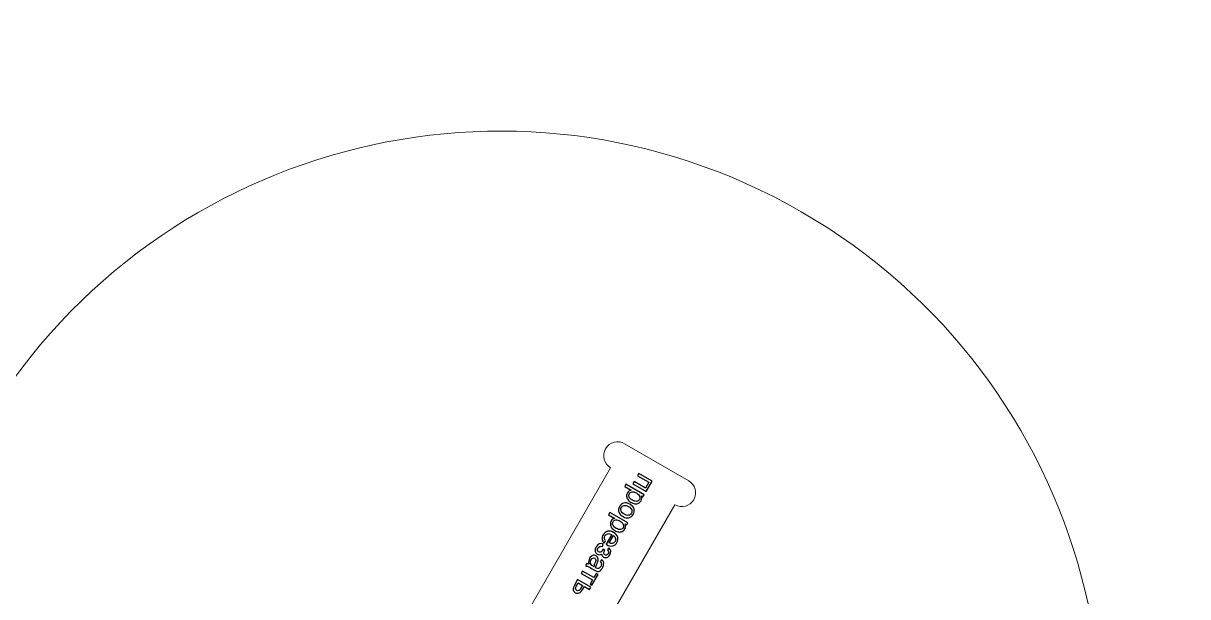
# Model space of a CAD drawing. Header units: millimetres. Extents: x -998 to 1016, y -1915 to 1914.
# Drawn here: x 689.1 to 940.6, y 1490.9 to 1614.8 of the extents above; entities that cross this region are included whole.
import ezdxf

# ---------------------------------------------------------------- set-up
doc = ezdxf.new("R2010")
doc.units = ezdxf.units.MM
doc.header["$MEASUREMENT"] = 0
doc.layers.add('layer 1', color=7, linetype='Continuous')

msp = doc.modelspace()

# ---------------------------------------------------------------- linework, layer by layer
at = {"layer": 'layer 1', "color": 153, "lineweight": 200}
msp.add_open_spline([(750.3887, 1253.6089), (750.3887, 1253.6089), (303.4661, 1825.9973), (303.4661, 1825.9973)], degree=3, dxfattribs=at)
at = {"layer": 'layer 1', "color": 231, "lineweight": 20}
for points, knots in [([(904.7245, 1396.4717), (868.826, 1334.2937), (789.3192, 1312.9899), (727.1412, 1348.8884), (727.1412, 1348.8884), (664.9632, 1384.7869), (643.6594, 1464.2937), (679.5579, 1526.4717), (679.5579, 1526.4717), (715.4564, 1588.6497), (794.9632, 1609.9535), (857.1412, 1574.055), (857.1412, 1574.055), (919.3192, 1538.1565), (940.623, 1458.6497), (904.7245, 1396.4717)], [0, 0, 0, 0, 0.2, 0.2, 0.2, 0.2, 0.4, 0.4, 0.4, 0.4, 0.6, 0.6, 0.6, 0.6, 1, 1, 1, 1]), ([(815.9603, 1518.743), (815.9603, 1518.743), (787.5224, 1469.4717), (787.5224, 1469.4717), (787.5224, 1469.4717), (787.5224, 1469.4717), (730.6331, 1469.4718), (730.6331, 1469.4718), (730.6331, 1469.4718), (730.6261, 1471.1226), (729.2878, 1472.4589), (727.6333, 1472.4589), (727.6333, 1472.4589), (725.9787, 1472.4589), (724.6333, 1470.3496), (724.6333, 1469.4588), (724.6333, 1469.4588), (724.6329, 1464.2341), (724.6331, 1458.247), (724.6333, 1453.4587), (724.6333, 1453.4587), (724.6332, 1452.5679), (725.9765, 1450.4586), (727.6332, 1450.4586), (727.6332, 1450.4586), (729.29, 1450.4586), (730.6333, 1451.8018), (730.6333, 1453.4586), (730.6333, 1453.4586), (730.6333, 1453.4586), (730.6331, 1453.4717), (730.6331, 1453.4717), (730.6331, 1453.4717), (730.6331, 1453.4717), (787.5224, 1453.4717), (787.5224, 1453.4717), (787.5224, 1453.4717), (787.5224, 1453.4717), (815.967, 1404.2041), (815.967, 1404.2041), (815.967, 1404.2041), (815.967, 1404.2041), (815.9556, 1404.1977), (815.9556, 1404.1977), (815.9556, 1404.1977), (814.5208, 1403.3693), (814.029, 1401.5344), (814.8574, 1400.0996), (814.8574, 1400.0996), (815.6858, 1398.6648), (818.1843, 1398.5562), (818.9557, 1399.0016), (818.9557, 1399.0016), (823.1027, 1401.3958), (828.2872, 1404.3896), (832.8122, 1407.0017), (832.8122, 1407.0017), (833.5835, 1407.447), (834.7376, 1409.6668), (833.9103, 1411.0997), (833.9103, 1411.0997), (833.083, 1412.5326), (831.2567, 1413.0235), (829.8235, 1412.2042), (829.8235, 1412.2042), (829.8235, 1412.2042), (801.3788, 1461.4718), (801.3788, 1461.4718), (801.3788, 1461.4718), (801.3788, 1461.4718), (829.8234, 1510.7391), (829.8234, 1510.7391), (829.8234, 1510.7391), (831.2582, 1509.9107), (833.0929, 1510.4024), (833.9214, 1511.8372), (833.9214, 1511.8372), (834.7498, 1513.272), (834.2582, 1515.1069), (832.8234, 1515.9352), (832.8234, 1515.9352), (832.8234, 1515.9352), (818.9669, 1523.9352), (818.9669, 1523.9352), (818.9669, 1523.9352), (817.5457, 1524.7805), (815.6831, 1524.2628), (814.8622, 1522.841), (814.8622, 1522.841), (814.0338, 1521.4062), (814.5255, 1519.5714), (815.9603, 1518.743)], [0, 0, 0, 0, 0.04166667, 0.04166667, 0.04166667, 0.04166667, 0.08333333, 0.08333333, 0.08333333, 0.08333333, 0.125, 0.125, 0.125, 0.125, 0.16666667, 0.16666667, 0.16666667, 0.16666667, 0.20833333, 0.20833333, 0.20833333, 0.20833333, 0.25, 0.25, 0.25, 0.25, 0.29166667, 0.29166667, 0.29166667, 0.29166667, 0.33333333, 0.33333333, 0.33333333, 0.33333333, 0.375, 0.375, 0.375, 0.375, 0.41666667, 0.41666667, 0.41666667, 0.41666667, 0.45833333, 0.45833333, 0.45833333, 0.45833333, 0.5, 0.5, 0.5, 0.5, 0.54166667, 0.54166667, 0.54166667, 0.54166667, 0.58333333, 0.58333333, 0.58333333, 0.58333333, 0.625, 0.625, 0.625, 0.625, 0.66666667, 0.66666667, 0.66666667, 0.66666667, 0.70833333, 0.70833333, 0.70833333, 0.70833333, 0.75, 0.75, 0.75, 0.75, 0.79166667, 0.79166667, 0.79166667, 0.79166667, 0.83333333, 0.83333333, 0.83333333, 0.83333333, 0.875, 0.875, 0.875, 0.875, 0.91666667, 0.91666667, 0.91666667, 0.91666667, 1, 1, 1, 1])]:
    msp.add_open_spline(points, degree=3, knots=knots, dxfattribs=at)
at = {"layer": 'layer 1', "color": 250}
for points, knots in [([(824.9055, 1515.8524), (824.9055, 1515.8524), (823.6138, 1513.6143), (823.6138, 1513.6143), (823.6138, 1513.6143), (823.6138, 1513.6143), (820.7766, 1515.2524), (820.7766, 1515.2524), (820.7766, 1515.2524), (820.7766, 1515.2524), (821.0545, 1515.7324), (821.0545, 1515.7324), (821.0545, 1515.7324), (821.0545, 1515.7324), (823.4927, 1514.325), (823.4927, 1514.325), (823.4927, 1514.325), (823.4927, 1514.325), (824.2296, 1515.6019), (824.2296, 1515.6019), (824.2296, 1515.6019), (824.2296, 1515.6019), (821.7914, 1517.0095), (821.7914, 1517.0095), (821.7914, 1517.0095), (821.7914, 1517.0095), (822.0694, 1517.4905), (822.0694, 1517.4905), (822.0694, 1517.4905), (822.0694, 1517.4905), (824.9055, 1515.8524), (824.9055, 1515.8524)], [0, 0, 0, 0, 0.11111111, 0.11111111, 0.11111111, 0.11111111, 0.22222222, 0.22222222, 0.22222222, 0.22222222, 0.33333333, 0.33333333, 0.33333333, 0.33333333, 0.44444444, 0.44444444, 0.44444444, 0.44444444, 0.55555556, 0.55555556, 0.55555556, 0.55555556, 0.66666667, 0.66666667, 0.66666667, 0.66666667, 0.77777778, 0.77777778, 0.77777778, 0.77777778, 1, 1, 1, 1]), ([(819.2737, 1515.159), (819.2737, 1515.159), (823.1973, 1512.8934), (823.1973, 1512.8934), (823.1973, 1512.8934), (823.1973, 1512.8934), (822.9436, 1512.4555), (822.9436, 1512.4555), (822.9436, 1512.4555), (822.9436, 1512.4555), (822.5751, 1512.6682), (822.5751, 1512.6682), (822.5751, 1512.6682), (822.6604, 1512.4819), (822.7005, 1512.3028), (822.6983, 1512.1313), (822.6983, 1512.1313), (822.6952, 1511.9597), (822.6405, 1511.7807), (822.5331, 1511.5955), (822.5331, 1511.5955), (822.393, 1511.3534), (822.2077, 1511.1754), (821.9762, 1511.0627), (821.9762, 1511.0627), (821.7446, 1510.949), (821.4877, 1510.9112), (821.2066, 1510.948), (821.2066, 1510.948), (820.9245, 1510.9849), (820.6487, 1511.0806), (820.3781, 1511.2375), (820.3781, 1511.2375), (820.0875, 1511.4049), (819.857, 1511.6081), (819.6844, 1511.846), (819.6844, 1511.846), (819.5127, 1512.0839), (819.4212, 1512.3387), (819.4127, 1512.6081), (819.4127, 1512.6081), (819.4033, 1512.8787), (819.4622, 1513.123), (819.5885, 1513.3419), (819.5885, 1513.3419), (819.6811, 1513.502), (819.798, 1513.6262), (819.9391, 1513.7146), (819.9391, 1513.7146), (820.0802, 1513.8031), (820.2265, 1513.8588), (820.3771, 1513.881), (820.3771, 1513.881), (820.3771, 1513.881), (818.9959, 1514.6778), (818.9959, 1514.6778), (818.9959, 1514.6778), (818.9959, 1514.6778), (819.2737, 1515.159), (819.2737, 1515.159)], [0, 0, 0, 0, 0.0625, 0.0625, 0.0625, 0.0625, 0.125, 0.125, 0.125, 0.125, 0.1875, 0.1875, 0.1875, 0.1875, 0.25, 0.25, 0.25, 0.25, 0.3125, 0.3125, 0.3125, 0.3125, 0.375, 0.375, 0.375, 0.375, 0.4375, 0.4375, 0.4375, 0.4375, 0.5, 0.5, 0.5, 0.5, 0.5625, 0.5625, 0.5625, 0.5625, 0.625, 0.625, 0.625, 0.625, 0.6875, 0.6875, 0.6875, 0.6875, 0.75, 0.75, 0.75, 0.75, 0.8125, 0.8125, 0.8125, 0.8125, 0.875, 0.875, 0.875, 0.875, 1, 1, 1, 1]), ([(821.5109, 1513.2862), (821.1466, 1513.4967), (820.8339, 1513.5788), (820.5739, 1513.5315), (820.5739, 1513.5315), (820.3139, 1513.4841), (820.1233, 1513.3557), (820.0022, 1513.1461), (820.0022, 1513.1461), (819.8791, 1512.9324), (819.8633, 1512.6966), (819.957, 1512.4408), (819.957, 1512.4408), (820.0497, 1512.1839), (820.2854, 1511.946), (820.6644, 1511.727), (820.6644, 1511.727), (821.0266, 1511.5186), (821.3392, 1511.4365), (821.6057, 1511.4818), (821.6057, 1511.4818), (821.8709, 1511.526), (822.0636, 1511.6522), (822.1825, 1511.8586), (822.1825, 1511.8586), (822.3015, 1512.0629), (822.3099, 1512.2997), (822.2099, 1512.5682), (822.2099, 1512.5682), (822.1088, 1512.8356), (821.8761, 1513.0757), (821.5109, 1513.2862)], [0, 0, 0, 0, 0.11111111, 0.11111111, 0.11111111, 0.11111111, 0.22222222, 0.22222222, 0.22222222, 0.22222222, 0.33333333, 0.33333333, 0.33333333, 0.33333333, 0.44444444, 0.44444444, 0.44444444, 0.44444444, 0.55555556, 0.55555556, 0.55555556, 0.55555556, 0.66666667, 0.66666667, 0.66666667, 0.66666667, 0.77777778, 0.77777778, 0.77777778, 0.77777778, 1, 1, 1, 1]), ([(820.126, 1510.8491), (820.6513, 1510.546), (820.9556, 1510.1743), (821.0397, 1509.7364), (821.0397, 1509.7364), (821.1092, 1509.3711), (821.0429, 1509.0131), (820.8398, 1508.6626), (820.8398, 1508.6626), (820.6144, 1508.2731), (820.3028, 1508.0277), (819.9049, 1507.9278), (819.9049, 1507.9278), (819.506, 1507.8278), (819.0816, 1507.9078), (818.631, 1508.1678), (818.631, 1508.1678), (818.2658, 1508.3793), (818.011, 1508.5994), (817.8647, 1508.83), (817.8647, 1508.83), (817.7183, 1509.0595), (817.6478, 1509.3131), (817.653, 1509.589), (817.653, 1509.589), (817.6583, 1509.8648), (817.732, 1510.127), (817.8752, 1510.3743), (817.8752, 1510.3743), (818.1047, 1510.7713), (818.4174, 1511.0187), (818.8132, 1511.1165), (818.8132, 1511.1165), (819.209, 1511.2145), (819.647, 1511.125), (820.126, 1510.8491)], [0, 0, 0, 0, 0.1, 0.1, 0.1, 0.1, 0.2, 0.2, 0.2, 0.2, 0.3, 0.3, 0.3, 0.3, 0.4, 0.4, 0.4, 0.4, 0.5, 0.5, 0.5, 0.5, 0.6, 0.6, 0.6, 0.6, 0.7, 0.7, 0.7, 0.7, 0.8, 0.8, 0.8, 0.8, 1, 1, 1, 1]), ([(819.8407, 1510.3543), (819.4775, 1510.5649), (819.1595, 1510.6418), (818.8868, 1510.588), (818.8868, 1510.588), (818.6153, 1510.5343), (818.409, 1510.3869), (818.27, 1510.1459), (818.27, 1510.1459), (818.1331, 1509.908), (818.1089, 1509.6564), (818.1994, 1509.3932), (818.1994, 1509.3932), (818.2889, 1509.13), (818.5206, 1508.891), (818.8922, 1508.6762), (818.8922, 1508.6762), (819.2438, 1508.4731), (819.5554, 1508.3994), (819.828, 1508.4552), (819.828, 1508.4552), (820.1007, 1508.5099), (820.3049, 1508.6552), (820.4418, 1508.892), (820.4418, 1508.892), (820.5807, 1509.1332), (820.606, 1509.3837), (820.5175, 1509.6469), (820.5175, 1509.6469), (820.4292, 1509.909), (820.2039, 1510.1448), (819.8407, 1510.3543)], [0, 0, 0, 0, 0.11111111, 0.11111111, 0.11111111, 0.11111111, 0.22222222, 0.22222222, 0.22222222, 0.22222222, 0.33333333, 0.33333333, 0.33333333, 0.33333333, 0.44444444, 0.44444444, 0.44444444, 0.44444444, 0.55555556, 0.55555556, 0.55555556, 0.55555556, 0.66666667, 0.66666667, 0.66666667, 0.66666667, 0.77777778, 0.77777778, 0.77777778, 0.77777778, 1, 1, 1, 1]), ([(815.7607, 1509.0743), (815.7607, 1509.0743), (819.6843, 1506.8087), (819.6843, 1506.8087), (819.6843, 1506.8087), (819.6843, 1506.8087), (819.4306, 1506.3708), (819.4306, 1506.3708), (819.4306, 1506.3708), (819.4306, 1506.3708), (819.0621, 1506.5835), (819.0621, 1506.5835), (819.0621, 1506.5835), (819.1474, 1506.3972), (819.1875, 1506.2182), (819.1853, 1506.0466), (819.1853, 1506.0466), (819.1822, 1505.875), (819.1275, 1505.696), (819.0201, 1505.5108), (819.0201, 1505.5108), (818.88, 1505.2687), (818.6947, 1505.0907), (818.4632, 1504.9781), (818.4632, 1504.9781), (818.2316, 1504.8643), (817.9747, 1504.8265), (817.6936, 1504.8633), (817.6936, 1504.8633), (817.4115, 1504.9002), (817.1357, 1504.9959), (816.8651, 1505.1528), (816.8651, 1505.1528), (816.5745, 1505.3202), (816.344, 1505.5234), (816.1714, 1505.7613), (816.1714, 1505.7613), (815.9997, 1505.9992), (815.9082, 1506.254), (815.8997, 1506.5234), (815.8997, 1506.5234), (815.8903, 1506.794), (815.9492, 1507.0383), (816.0755, 1507.2573), (816.0755, 1507.2573), (816.1681, 1507.4173), (816.285, 1507.5415), (816.4261, 1507.6299), (816.4261, 1507.6299), (816.5672, 1507.7184), (816.7135, 1507.7741), (816.8641, 1507.7963), (816.8641, 1507.7963), (816.8641, 1507.7963), (815.4829, 1508.5932), (815.4829, 1508.5932), (815.4829, 1508.5932), (815.4829, 1508.5932), (815.7607, 1509.0743), (815.7607, 1509.0743)], [0, 0, 0, 0, 0.0625, 0.0625, 0.0625, 0.0625, 0.125, 0.125, 0.125, 0.125, 0.1875, 0.1875, 0.1875, 0.1875, 0.25, 0.25, 0.25, 0.25, 0.3125, 0.3125, 0.3125, 0.3125, 0.375, 0.375, 0.375, 0.375, 0.4375, 0.4375, 0.4375, 0.4375, 0.5, 0.5, 0.5, 0.5, 0.5625, 0.5625, 0.5625, 0.5625, 0.625, 0.625, 0.625, 0.625, 0.6875, 0.6875, 0.6875, 0.6875, 0.75, 0.75, 0.75, 0.75, 0.8125, 0.8125, 0.8125, 0.8125, 0.875, 0.875, 0.875, 0.875, 1, 1, 1, 1]), ([(817.9979, 1507.2015), (817.6336, 1507.412), (817.3209, 1507.4941), (817.0609, 1507.4468), (817.0609, 1507.4468), (816.8009, 1507.3994), (816.6103, 1507.271), (816.4892, 1507.0615), (816.4892, 1507.0615), (816.3661, 1506.8477), (816.3503, 1506.6119), (816.444, 1506.3561), (816.444, 1506.3561), (816.5367, 1506.0992), (816.7724, 1505.8613), (817.1514, 1505.6424), (817.1514, 1505.6424), (817.5136, 1505.4339), (817.8262, 1505.3518), (818.0927, 1505.3971), (818.0927, 1505.3971), (818.3579, 1505.4413), (818.5506, 1505.5676), (818.6695, 1505.7739), (818.6695, 1505.7739), (818.7885, 1505.9782), (818.7969, 1506.215), (818.6969, 1506.4835), (818.6969, 1506.4835), (818.5958, 1506.7509), (818.3631, 1506.991), (817.9979, 1507.2015)], [0, 0, 0, 0, 0.11111111, 0.11111111, 0.11111111, 0.11111111, 0.22222222, 0.22222222, 0.22222222, 0.22222222, 0.33333333, 0.33333333, 0.33333333, 0.33333333, 0.44444444, 0.44444444, 0.44444444, 0.44444444, 0.55555556, 0.55555556, 0.55555556, 0.55555556, 0.66666667, 0.66666667, 0.66666667, 0.66666667, 0.77777778, 0.77777778, 0.77777778, 0.77777778, 1, 1, 1, 1]), ([(814.8833, 1502.9347), (814.8833, 1502.9347), (814.5348, 1502.4737), (814.5348, 1502.4737), (814.5348, 1502.4737), (814.2896, 1502.7189), (814.1485, 1502.9948), (814.1106, 1503.299), (814.1106, 1503.299), (814.0727, 1503.6032), (814.1485, 1503.9202), (814.3391, 1504.2496), (814.3391, 1504.2496), (814.5791, 1504.6644), (814.896, 1504.9202), (815.2918, 1505.015), (815.2918, 1505.015), (815.6876, 1505.1108), (816.1161, 1505.0255), (816.5782, 1504.7592), (816.5782, 1504.7592), (817.0551, 1504.4833), (817.3541, 1504.1465), (817.4762, 1503.7496), (817.4762, 1503.7496), (817.5973, 1503.3516), (817.5457, 1502.9569), (817.3193, 1502.5642), (817.3193, 1502.5642), (817.1004, 1502.1852), (816.792, 1501.9504), (816.395, 1501.8589), (816.395, 1501.8589), (815.9982, 1501.7673), (815.5655, 1501.8567), (815.097, 1502.1273), (815.097, 1502.1273), (815.0686, 1502.1442), (815.0265, 1502.1694), (814.9707, 1502.2042), (814.9707, 1502.2042), (814.9707, 1502.2042), (816.1918, 1504.3192), (816.1918, 1504.3192), (816.1918, 1504.3192), (815.8697, 1504.4812), (815.5802, 1504.5307), (815.3233, 1504.4686), (815.3233, 1504.4686), (815.0665, 1504.4055), (814.8696, 1504.256), (814.7327, 1504.0191), (814.7327, 1504.0191), (814.6306, 1503.8423), (814.5906, 1503.6654), (814.6106, 1503.4874), (814.6106, 1503.4874), (814.6317, 1503.3096), (814.7222, 1503.1253), (814.8833, 1502.9347)], [0, 0, 0, 0, 0.0625, 0.0625, 0.0625, 0.0625, 0.125, 0.125, 0.125, 0.125, 0.1875, 0.1875, 0.1875, 0.1875, 0.25, 0.25, 0.25, 0.25, 0.3125, 0.3125, 0.3125, 0.3125, 0.375, 0.375, 0.375, 0.375, 0.4375, 0.4375, 0.4375, 0.4375, 0.5, 0.5, 0.5, 0.5, 0.5625, 0.5625, 0.5625, 0.5625, 0.625, 0.625, 0.625, 0.625, 0.6875, 0.6875, 0.6875, 0.6875, 0.75, 0.75, 0.75, 0.75, 0.8125, 0.8125, 0.8125, 0.8125, 0.875, 0.875, 0.875, 0.875, 1, 1, 1, 1]), ([(814.3238, 1501.114), (814.3238, 1501.114), (814.7006, 1500.8971), (814.7006, 1500.8971), (814.7006, 1500.8971), (814.5849, 1500.6929), (814.5133, 1500.5497), (814.4849, 1500.4676), (814.4849, 1500.4676), (814.4564, 1500.3855), (814.4585, 1500.2907), (814.4912, 1500.1833), (814.4912, 1500.1833), (814.5248, 1500.077), (814.5943, 1499.9928), (814.7018, 1499.9306), (814.7018, 1499.9306), (814.8312, 1499.8559), (814.9607, 1499.8391), (815.0881, 1499.8801), (815.0881, 1499.8801), (815.2145, 1499.9223), (815.3187, 1500.0118), (815.3977, 1500.1486), (815.3977, 1500.1486), (815.5534, 1500.4192), (815.504, 1500.7013), (815.2481, 1500.9939), (815.2481, 1500.9939), (815.2481, 1500.9939), (815.586, 1501.4077), (815.586, 1501.4077), (815.586, 1501.4077), (816.0366, 1500.9571), (816.104, 1500.4602), (815.7893, 1499.9149), (815.7893, 1499.9149), (815.6145, 1499.6127), (815.3944, 1499.4232), (815.1302, 1499.3463), (815.1302, 1499.3463), (814.8649, 1499.2706), (814.6186, 1499.299), (814.388, 1499.4317), (814.388, 1499.4317), (814.1565, 1499.5654), (814.0375, 1499.7833), (814.0301, 1500.0875), (814.0301, 1500.0875), (813.8711, 1499.9885), (813.7122, 1499.938), (813.5522, 1499.9359), (813.5522, 1499.9359), (813.3932, 1499.9328), (813.2321, 1499.9781), (813.07, 1500.0717), (813.07, 1500.0717), (812.8152, 1500.218), (812.6626, 1500.4307), (812.611, 1500.7066), (812.611, 1500.7066), (812.5594, 1500.9834), (812.6299, 1501.2887), (812.8215, 1501.6214), (812.8215, 1501.6214), (813.1953, 1502.2678), (813.6984, 1502.4763), (814.3333, 1502.2478), (814.3333, 1502.2478), (814.3333, 1502.2478), (814.1691, 1501.7414), (814.1691, 1501.7414), (814.1691, 1501.7414), (813.9638, 1501.8046), (813.7753, 1501.8024), (813.6026, 1501.7351), (813.6026, 1501.7351), (813.431, 1501.6667), (813.2984, 1501.5519), (813.2047, 1501.3897), (813.2047, 1501.3897), (813.1111, 1501.2277), (813.0784, 1501.0666), (813.1078, 1500.9055), (813.1078, 1500.9055), (813.1374, 1500.7455), (813.2237, 1500.6234), (813.3658, 1500.5412), (813.3658, 1500.5412), (813.4763, 1500.4781), (813.5922, 1500.456), (813.7132, 1500.476), (813.7132, 1500.476), (813.8343, 1500.4971), (813.9269, 1500.5392), (813.9922, 1500.6044), (813.9922, 1500.6044), (814.0564, 1500.6687), (814.147, 1500.8013), (814.2627, 1501.0034), (814.2627, 1501.0034), (814.2722, 1501.0193), (814.2922, 1501.0561), (814.3238, 1501.114)], [0, 0, 0, 0, 0.03703704, 0.03703704, 0.03703704, 0.03703704, 0.07407407, 0.07407407, 0.07407407, 0.07407407, 0.11111111, 0.11111111, 0.11111111, 0.11111111, 0.14814815, 0.14814815, 0.14814815, 0.14814815, 0.18518519, 0.18518519, 0.18518519, 0.18518519, 0.22222222, 0.22222222, 0.22222222, 0.22222222, 0.25925926, 0.25925926, 0.25925926, 0.25925926, 0.2962963, 0.2962963, 0.2962963, 0.2962963, 0.33333333, 0.33333333, 0.33333333, 0.33333333, 0.37037037, 0.37037037, 0.37037037, 0.37037037, 0.40740741, 0.40740741, 0.40740741, 0.40740741, 0.44444444, 0.44444444, 0.44444444, 0.44444444, 0.48148148, 0.48148148, 0.48148148, 0.48148148, 0.51851852, 0.51851852, 0.51851852, 0.51851852, 0.55555556, 0.55555556, 0.55555556, 0.55555556, 0.59259259, 0.59259259, 0.59259259, 0.59259259, 0.62962963, 0.62962963, 0.62962963, 0.62962963, 0.66666667, 0.66666667, 0.66666667, 0.66666667, 0.7037037, 0.7037037, 0.7037037, 0.7037037, 0.74074074, 0.74074074, 0.74074074, 0.74074074, 0.77777778, 0.77777778, 0.77777778, 0.77777778, 0.81481481, 0.81481481, 0.81481481, 0.81481481, 0.85185185, 0.85185185, 0.85185185, 0.85185185, 0.88888889, 0.88888889, 0.88888889, 0.88888889, 0.92592593, 0.92592593, 0.92592593, 0.92592593, 1, 1, 1, 1]), ([(816.572, 1504.0644), (816.572, 1504.0644), (815.657, 1502.481), (815.657, 1502.481), (815.657, 1502.481), (815.9087, 1502.3642), (816.1224, 1502.321), (816.2992, 1502.3526), (816.2992, 1502.3526), (816.573, 1502.3989), (816.7804, 1502.5431), (816.9214, 1502.7874), (816.9214, 1502.7874), (817.0488, 1503.0085), (817.0814, 1503.2369), (817.0204, 1503.4727), (817.0204, 1503.4727), (816.9593, 1503.7085), (816.8099, 1503.9054), (816.572, 1504.0644)], [0, 0, 0, 0, 0.16666667, 0.16666667, 0.16666667, 0.16666667, 0.33333333, 0.33333333, 0.33333333, 0.33333333, 0.5, 0.5, 0.5, 0.5, 0.66666667, 0.66666667, 0.66666667, 0.66666667, 1, 1, 1, 1]), ([(811.2366, 1497.9205), (811.1882, 1498.1859), (811.1808, 1498.4196), (811.2135, 1498.6206), (811.2135, 1498.6206), (811.2461, 1498.8207), (811.3166, 1499.0154), (811.4261, 1499.2038), (811.4261, 1499.2038), (811.6061, 1499.5154), (811.8198, 1499.7112), (812.0694, 1499.7913), (812.0694, 1499.7913), (812.3178, 1499.8703), (812.561, 1499.8418), (812.7978, 1499.705), (812.7978, 1499.705), (812.9369, 1499.6249), (813.0452, 1499.5197), (813.1231, 1499.3902), (813.1231, 1499.3902), (813.2021, 1499.2607), (813.2463, 1499.1249), (813.2568, 1498.9827), (813.2568, 1498.9827), (813.2673, 1498.8396), (813.2526, 1498.6943), (813.2147, 1498.5458), (813.2147, 1498.5458), (813.1853, 1498.4364), (813.1264, 1498.2806), (813.04, 1498.0763), (813.04, 1498.0763), (812.8621, 1497.6616), (812.7526, 1497.3436), (812.7105, 1497.1236), (812.7105, 1497.1236), (812.7757, 1497.0836), (812.8168, 1497.0583), (812.8347, 1497.0489), (812.8347, 1497.0489), (813.0305, 1496.9352), (813.1947, 1496.9014), (813.3274, 1496.9457), (813.3274, 1496.9457), (813.5063, 1497.0057), (813.6664, 1497.1573), (813.8064, 1497.3994), (813.8064, 1497.3994), (813.9369, 1497.6258), (813.9938, 1497.8152), (813.9769, 1497.969), (813.9769, 1497.969), (813.959, 1498.1216), (813.8653, 1498.2827), (813.6937, 1498.4501), (813.6937, 1498.4501), (813.6937, 1498.4501), (814.0296, 1498.8838), (814.0296, 1498.8838), (814.0296, 1498.8838), (814.2064, 1498.7249), (814.3275, 1498.5606), (814.3949, 1498.3911), (814.3949, 1498.3911), (814.4623, 1498.2216), (814.4759, 1498.0247), (814.4359, 1497.8015), (814.4359, 1497.8015), (814.3959, 1497.5774), (814.3054, 1497.3437), (814.1643, 1497.0994), (814.1643, 1497.0994), (814.0243, 1496.8572), (813.8822, 1496.6773), (813.7379, 1496.5593), (813.7379, 1496.5593), (813.5938, 1496.4403), (813.4579, 1496.3708), (813.3305, 1496.3488), (813.3305, 1496.3488), (813.2021, 1496.3277), (813.0642, 1496.3413), (812.9168, 1496.3888), (812.9168, 1496.3888), (812.8252, 1496.4203), (812.6726, 1496.4972), (812.4588, 1496.6204), (812.4588, 1496.6204), (812.4588, 1496.6204), (811.8177, 1496.9909), (811.8177, 1496.9909), (811.8177, 1496.9909), (811.3714, 1497.2488), (811.083, 1497.4015), (810.9524, 1497.45), (810.9524, 1497.45), (810.8219, 1497.4973), (810.685, 1497.5226), (810.5418, 1497.5247), (810.5418, 1497.5247), (810.5418, 1497.5247), (810.8313, 1498.0268), (810.8313, 1498.0268), (810.8313, 1498.0268), (810.9598, 1498.0195), (811.0955, 1497.9837), (811.2366, 1497.9205)], [0, 0, 0, 0, 0.03571429, 0.03571429, 0.03571429, 0.03571429, 0.07142857, 0.07142857, 0.07142857, 0.07142857, 0.10714286, 0.10714286, 0.10714286, 0.10714286, 0.14285714, 0.14285714, 0.14285714, 0.14285714, 0.17857143, 0.17857143, 0.17857143, 0.17857143, 0.21428571, 0.21428571, 0.21428571, 0.21428571, 0.25, 0.25, 0.25, 0.25, 0.28571429, 0.28571429, 0.28571429, 0.28571429, 0.32142857, 0.32142857, 0.32142857, 0.32142857, 0.35714286, 0.35714286, 0.35714286, 0.35714286, 0.39285714, 0.39285714, 0.39285714, 0.39285714, 0.42857143, 0.42857143, 0.42857143, 0.42857143, 0.46428571, 0.46428571, 0.46428571, 0.46428571, 0.5, 0.5, 0.5, 0.5, 0.53571429, 0.53571429, 0.53571429, 0.53571429, 0.57142857, 0.57142857, 0.57142857, 0.57142857, 0.60714286, 0.60714286, 0.60714286, 0.60714286, 0.64285714, 0.64285714, 0.64285714, 0.64285714, 0.67857143, 0.67857143, 0.67857143, 0.67857143, 0.71428571, 0.71428571, 0.71428571, 0.71428571, 0.75, 0.75, 0.75, 0.75, 0.78571429, 0.78571429, 0.78571429, 0.78571429, 0.82142857, 0.82142857, 0.82142857, 0.82142857, 0.85714286, 0.85714286, 0.85714286, 0.85714286, 0.89285714, 0.89285714, 0.89285714, 0.89285714, 0.92857143, 0.92857143, 0.92857143, 0.92857143, 1, 1, 1, 1]), ([(812.3336, 1497.3415), (812.3631, 1497.5563), (812.4536, 1497.8532), (812.6062, 1498.2311), (812.6062, 1498.2311), (812.6915, 1498.4448), (812.74, 1498.6038), (812.7515, 1498.7059), (812.7515, 1498.7059), (812.7631, 1498.808), (812.7473, 1498.9017), (812.7052, 1498.986), (812.7052, 1498.986), (812.662, 1499.0701), (812.5989, 1499.1365), (812.5147, 1499.1849), (812.5147, 1499.1849), (812.3872, 1499.2586), (812.2515, 1499.2712), (812.1104, 1499.2238), (812.1104, 1499.2238), (811.9693, 1499.1764), (811.8441, 1499.0586), (811.7367, 1498.8722), (811.7367, 1498.8722), (811.6293, 1498.687), (811.5745, 1498.4985), (811.5724, 1498.3079), (811.5724, 1498.3079), (811.5704, 1498.1164), (811.6198, 1497.9468), (811.7219, 1497.7984), (811.7219, 1497.7984), (811.8009, 1497.6836), (811.9462, 1497.5647), (812.1578, 1497.4426), (812.1578, 1497.4426), (812.1578, 1497.4426), (812.3336, 1497.3415), (812.3336, 1497.3415)], [0, 0, 0, 0, 0.09090909, 0.09090909, 0.09090909, 0.09090909, 0.18181818, 0.18181818, 0.18181818, 0.18181818, 0.27272727, 0.27272727, 0.27272727, 0.27272727, 0.36363636, 0.36363636, 0.36363636, 0.36363636, 0.45454545, 0.45454545, 0.45454545, 0.45454545, 0.54545455, 0.54545455, 0.54545455, 0.54545455, 0.63636364, 0.63636364, 0.63636364, 0.63636364, 0.72727273, 0.72727273, 0.72727273, 0.72727273, 0.81818182, 0.81818182, 0.81818182, 0.81818182, 1, 1, 1, 1]), ([(811.6635, 1492.9163), (811.6635, 1492.9163), (811.3856, 1492.4363), (811.3856, 1492.4363), (811.3856, 1492.4363), (811.3856, 1492.4363), (810.277, 1493.0764), (810.277, 1493.0764), (810.277, 1493.0764), (810.277, 1493.0764), (809.9255, 1492.4668), (809.9255, 1492.4668), (809.9255, 1492.4668), (809.697, 1492.0699), (809.4433, 1491.8089), (809.1654, 1491.6825), (809.1654, 1491.6825), (808.8874, 1491.5573), (808.6126, 1491.573), (808.3421, 1491.7288), (808.3421, 1491.7288), (808.1052, 1491.8657), (807.9547, 1492.072), (807.8894, 1492.3478), (807.8894, 1492.3478), (807.8252, 1492.6247), (807.9063, 1492.9595), (808.1326, 1493.3522), (808.1326, 1493.3522), (808.1326, 1493.3522), (808.8274, 1494.5544), (808.8274, 1494.5544), (808.8274, 1494.5544), (808.8274, 1494.5544), (811.6635, 1492.9163), (811.6635, 1492.9163)], [0, 0, 0, 0, 0.1, 0.1, 0.1, 0.1, 0.2, 0.2, 0.2, 0.2, 0.3, 0.3, 0.3, 0.3, 0.4, 0.4, 0.4, 0.4, 0.5, 0.5, 0.5, 0.5, 0.6, 0.6, 0.6, 0.6, 0.7, 0.7, 0.7, 0.7, 0.8, 0.8, 0.8, 0.8, 1, 1, 1, 1]), ([(813.2553, 1495.6734), (813.2553, 1495.6734), (811.9246, 1493.3679), (811.9246, 1493.3679), (811.9246, 1493.3679), (811.9246, 1493.3679), (811.5267, 1493.5984), (811.5267, 1493.5984), (811.5267, 1493.5984), (811.5267, 1493.5984), (812.053, 1494.5111), (812.053, 1494.5111), (812.053, 1494.5111), (812.053, 1494.5111), (809.6149, 1495.9197), (809.6149, 1495.9197), (809.6149, 1495.9197), (809.6149, 1495.9197), (809.8907, 1496.3976), (809.8907, 1496.3976), (809.8907, 1496.3976), (809.8907, 1496.3976), (812.3299, 1494.9891), (812.3299, 1494.9891), (812.3299, 1494.9891), (812.3299, 1494.9891), (812.8573, 1495.9028), (812.8573, 1495.9028), (812.8573, 1495.9028), (812.8573, 1495.9028), (813.2553, 1495.6734), (813.2553, 1495.6734)], [0, 0, 0, 0, 0.11111111, 0.11111111, 0.11111111, 0.11111111, 0.22222222, 0.22222222, 0.22222222, 0.22222222, 0.33333333, 0.33333333, 0.33333333, 0.33333333, 0.44444444, 0.44444444, 0.44444444, 0.44444444, 0.55555556, 0.55555556, 0.55555556, 0.55555556, 0.66666667, 0.66666667, 0.66666667, 0.66666667, 0.77777778, 0.77777778, 0.77777778, 0.77777778, 1, 1, 1, 1]), ([(808.9442, 1493.8459), (808.9442, 1493.8459), (808.6537, 1493.3406), (808.6537, 1493.3406), (808.6537, 1493.3406), (808.4779, 1493.0363), (808.3895, 1492.7974), (808.3895, 1492.6248), (808.3895, 1492.6248), (808.3895, 1492.451), (808.4684, 1492.3184), (808.6264, 1492.2268), (808.6264, 1492.2268), (808.7495, 1492.1563), (808.8864, 1492.1415), (809.038, 1492.1815), (809.038, 1492.1815), (809.1895, 1492.2226), (809.3612, 1492.4079), (809.5506, 1492.7374), (809.5506, 1492.7374), (809.5506, 1492.7374), (809.8792, 1493.3059), (809.8792, 1493.3059), (809.8792, 1493.3059), (809.8792, 1493.3059), (808.9442, 1493.8459), (808.9442, 1493.8459)], [0, 0, 0, 0, 0.125, 0.125, 0.125, 0.125, 0.25, 0.25, 0.25, 0.25, 0.375, 0.375, 0.375, 0.375, 0.5, 0.5, 0.5, 0.5, 0.625, 0.625, 0.625, 0.625, 0.75, 0.75, 0.75, 0.75, 1, 1, 1, 1])]:
    msp.add_open_spline(points, degree=3, knots=knots, dxfattribs=at)

doc.saveas('drawing.dxf')
